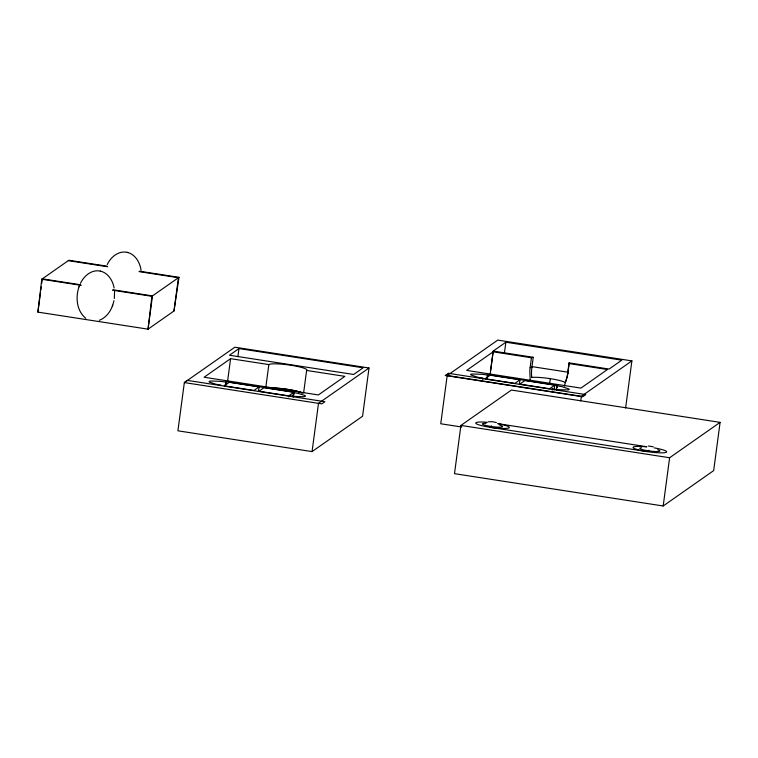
<?xml version="1.0" encoding="UTF-8"?>
<svg xmlns="http://www.w3.org/2000/svg" width="758" height="758" viewBox="0 0 758 758"><rect width="100%" height="100%" fill="white"/><g stroke="black" fill="none" stroke-linecap="round" stroke-linejoin="round"><path stroke-width="1.14" d="M114.344 298.491L114.562 291.508M532.23 377.389L531.699 377.437A44.002 43.083 55 0 1 531.898 367.289L533.225 357.302A18.04 2.511 7.6 0 0 531.415 357.748L529.795 370.425L530.221 380.838M139.567 271.222L178.992 277.324L173.989 310.988L148.037 329.171L37.9 312.106L41.775 279.238L68.845 260.259L107.105 266.191M178.992 277.324L151.913 296.302L148.037 329.171L152.481 295.904L113.056 289.793M37.9 312.106L40.506 292.607M40.809 290.314L41.264 286.875M41.728 283.426L42.334 278.84L80.594 284.771M173.989 310.988L178.424 277.722L139.008 271.61M225.126 385.367L226.13 381.653L294.019 392.161L293.403 396.756M225.666 385.092L226.13 381.653M227.552 381.482L230.593 358.667L268.853 364.589A19.32 2.691 7.6 0 1 290.949 365.261A19.32 2.691 7.6 0 1 306.62 370.444L344.871 376.366L318.36 394.946L204.082 377.247L230.593 358.667M237.889 356.753L238.978 348.566L363.177 367.81L353.664 374.471L229.466 355.237L238.978 348.566M258.44 391.516L259.056 386.902L229.238 382.288L224.169 385.841L253.977 390.465L259.056 386.902M265.916 386.552L268.853 364.589M288.826 396.927L288.988 395.685A15.293 2.132 7.6 0 0 294.322 396.377L303.456 396.718A12.602 1.753 7.6 0 0 305.104 395.562L298.472 393.468A15.293 2.132 7.6 0 0 293.46 392.559L292.891 396.766M293.223 396.898L293.839 392.293L264.021 387.679L258.942 391.232L288.76 395.847L293.839 392.293M303.607 392.976L306.62 370.444M312.059 451.597L318.502 403.351L369.013 367.981L362.58 416.227L312.059 451.597L177.903 430.809L184.346 382.572L187.444 380.402L324.917 401.693L321.809 403.862L184.346 382.572L234.857 347.202L369.013 367.981M625.615 407.975L631.897 360.884L497.741 340.105L447.192 375.532L440.749 423.769L461.755 427.019M460.93 425.418L454.497 473.665L663.184 505.984L713.666 470.614L720.1 422.367L511.413 390.048L460.93 425.418L669.617 457.747L720.1 422.367M482.713 379.341L482.874 378.157A15.823 2.198 7.6 0 1 477.739 377.228L470.68 374.869A12.545 1.743 7.6 0 1 471.921 374.007L481.936 374.291A15.823 2.198 7.6 0 1 487.385 375.002L487.944 374.604L557.509 385.377L557.206 387.67M486.911 378.536L487.385 375.002M487.64 376.897L487.944 374.604M490.511 371.06L493.174 351.096L505.861 342.209L621.797 360.164L609.11 369.061L569.059 362.855L567.733 372.832A18.04 2.511 7.6 0 1 567.846 373.58M490.113 374.632L493.155 351.816L531.415 357.748M504.383 353.294L505.861 342.209M519.344 384.41L519.96 379.805L490.151 375.182L485.073 378.744L514.881 383.359L519.96 379.805M552.279 390.114L552.43 388.939A15.823 2.198 7.6 0 0 557.888 389.64L567.894 389.934A12.545 1.743 7.6 0 0 569.135 389.062L562.076 386.703A15.823 2.198 7.6 0 0 556.94 385.775L556.391 389.906M554.126 389.801L554.742 385.187L524.934 380.573L519.855 384.126L549.664 388.75L554.742 385.187M569.059 362.855A18.04 2.511 7.6 0 1 569.182 363.594L567.41 376.252L564.284 386.116M580.732 400.906L581.348 396.311L631.897 360.884M663.184 505.984L669.617 457.747M565.155 382.487A18.419 2.568 7.6 0 0 550.403 378.687L549.692 382.875M113.975 300.699L112.686 305.332M79.069 286.638C75.355 297.127 76.549 310.884 85.739 318.237M99.345 320.293C105.57 317.99 109.967 312.324 112.326 306.289M79.012 286.789L79.486 285.52M112.269 306.45L112.743 305.18M80.452 283.331C83.882 275.931 91.775 269.194 100.397 271.118M107.248 264.561C110.668 257.151 118.57 250.424 127.192 252.348M493.155 351.816L466.644 370.397L580.922 388.105L607.433 369.525L569.182 363.594M482.306 378.555L482.874 378.157M491.582 425.911L489.706 427.228L647.048 451.597L648.924 450.28M551.871 389.328L552.43 388.939M556.94 385.775L557.509 385.377M220.55 385.557L221.109 385.168A15.293 2.132 7.6 0 1 216.087 384.259L209.454 382.155A12.602 1.753 7.6 0 1 211.094 380.999L220.246 381.35A15.293 2.132 7.6 0 1 225.571 382.041M288.438 396.074L288.988 395.685M293.46 392.559L294.019 392.161M488.36 421.789L492.34 421.685L496.395 422.576M648.327 445.988L653.282 446.803M68.286 260.657L107.702 266.769M41.775 279.238L81.191 285.34M112.497 290.191L151.913 296.302M493.174 351.096L533.225 357.302M532.182 366.654L568.13 372.225M447.192 375.532L581.348 396.311M497.674 423.627L646.858 446.746M127.884 252.518C135.644 254.735 140.041 262.808 141.092 270.36M127.069 252.31L127.998 252.547M100.274 271.089C108.062 272.795 112.8 280.564 114.098 287.955M654.163 447.883A16.951 2.359 7.6 0 1 663.477 452.801A16.951 2.359 7.6 0 1 635.782 449.077A16.951 2.359 7.6 0 1 646.394 446.841M657.65 449.731A10.167 1.412 7.6 0 1 656.978 451.56A10.167 1.412 7.6 0 1 643.438 449.882A10.167 1.412 7.6 0 1 641.533 447.732M498.309 423.769A16.951 2.359 7.6 0 1 505.851 428.441A16.951 2.359 7.6 0 1 478.772 424.812A16.951 2.359 7.6 0 1 487.422 422.31M499.835 425.219A10.167 1.412 7.6 0 1 499.295 427.19A10.167 1.412 7.6 0 1 484.893 425.181A10.167 1.412 7.6 0 1 486.124 423.305M530.079 367.725A18.04 2.511 7.6 0 1 531.889 367.279M532.125 377.37A18.419 2.568 7.6 0 1 550.403 378.687M567.723 372.832A44.002 43.083 55 0 1 565.26 382.638M479.321 377.986A13.464 1.734 6.9 0 1 481.453 378.147M270.615 388.001A19.215 2.672 7.6 0 1 302.451 393.099M271.876 387.973A19.32 2.691 7.6 0 1 302.072 392.871M448.357 373.296L445.249 375.466L582.722 396.766L585.82 394.586L448.357 373.296"/></g></svg>
